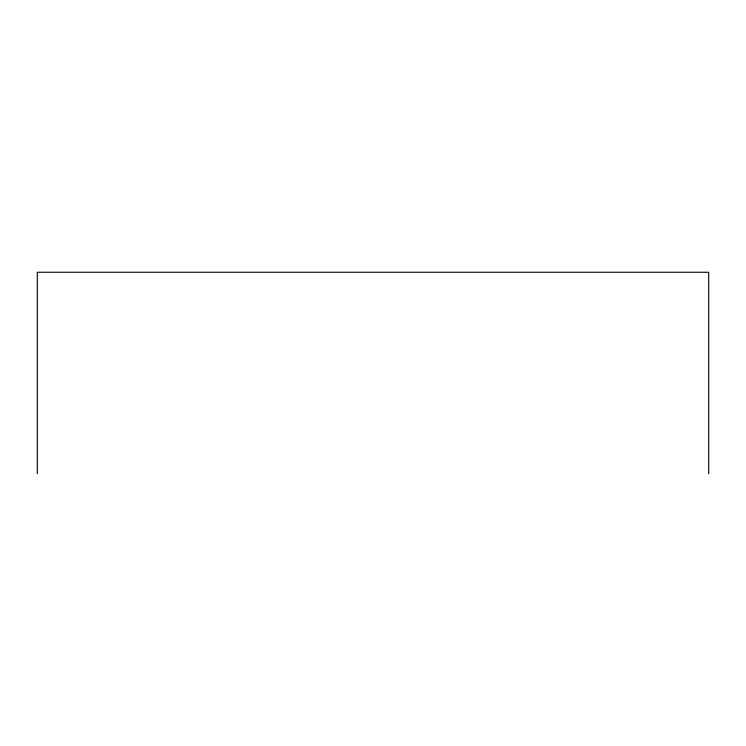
<?xml version="1.0" encoding="UTF-8"?>
<svg xmlns="http://www.w3.org/2000/svg" width="746" height="746" viewBox="0 0 746 746"><rect width="100%" height="100%" fill="white"/><g stroke="black" fill="none" stroke-linecap="round" stroke-linejoin="round"><path stroke-width="1.12" d="M708.7 473.738L708.7 272.262L37.3 272.262L37.3 473.738"/></g></svg>
